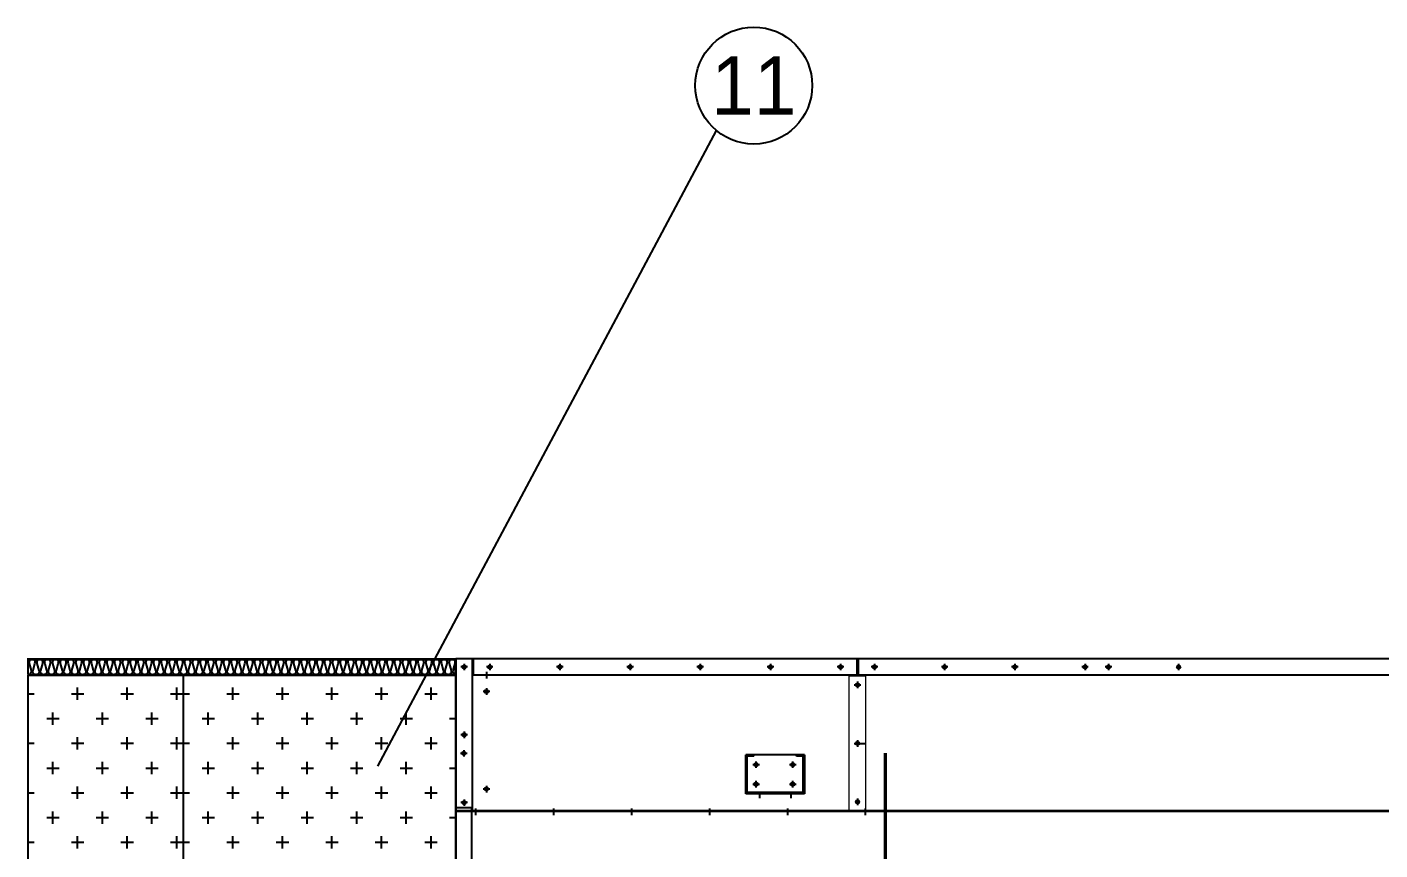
# Model space of a CAD drawing. Header units: millimetres. Extents: x 2458 to 31865, y 2044 to 22839.
# Drawn here: x 12198 to 15668, y 11487 to 13598 of the extents above; entities that cross this region are included whole.
import ezdxf
from ezdxf.enums import TextEntityAlignment as Align

# ---------------------------------------------------------------- set-up
doc = ezdxf.new("R2010")
doc.units = ezdxf.units.MM
doc.linetypes.add('CENTER', pattern=[2, 1.25, -0.25, 0.25, -0.25])
for name, color, linetype in [('center', 1, 'CENTER'), ('SMS', 220, 'Continuous'), ('냉각탑_dim', 1, 'Continuous'), ('냉각탑_text', 3, 'Continuous')]:
    doc.layers.add(name, color=color, linetype=linetype)
doc.styles.add('돋움', font='Dotum.ttf')

# ---------------------------------------------------------------- blocks, each defined once
blk = doc.blocks.new('A$C3FF200C2')
for p, q in [((40, 805), (0, 805)), ((0, 805), (0, 0)), ((40, 805), (40, 0)), ((40, 0), (0, 0))]:
    blk.add_line(p, q)

msp = doc.modelspace()

# ---------------------------------------------------------------- hatches: boundary and pattern name
h = msp.add_hatch()
h.set_pattern_fill('CROSS', color=5, scale=10)
h.set_pattern_definition([(0, (-671011.446, 22873.06), (63.5, 63.5), [31.75, -95.25]), (90, (-670995.57, 22857.19), (-63.5, 63.5), [31.75, -95.25])])
h.paths.add_polyline_path([(12199.9, 11935.3), (12199.9, 8857.3), (12598.3, 8857.3), (12598.3, 11935.3)])
h = msp.add_hatch()
h.set_pattern_fill('CROSS', color=5, scale=10)
h.set_pattern_definition([(0, (-670613.046, 22873.06), (63.5, 63.5), [31.75, -95.25]), (90, (-670597.17, 22857.19), (-63.5, 63.5), [31.75, -95.25])])
h.paths.add_polyline_path([(12598.3, 11935.3), (12598.3, 8857.3), (13298.3, 8857.3), (13298.3, 11935.3)])

# ---------------------------------------------------------------- linework, layer by layer
at = {"ltscale": 500}
for p, q in [((12198.3, 11977.3), (13298.3, 11977.3)), ((12199.9, 11975.7), (13296.7, 11975.7))]:
    msp.add_line(p, q, dxfattribs=at)
for p, q in [((12199.9, 11975.7), (12199.9, 11936.9)), ((13296.7, 11975.7), (13296.7, 11936.9)), ((13296.7, 11975.7), (13296.7, 11936.9)), ((13298.3, 11587.3), (13298.3, 11977.3)), ((13298.3, 11935.3), (13298.3, 11977.3)), ((13340.3, 11977.3), (13298.3, 11977.3)), ((13298.3, 11977.3), (13298.3, 11587.3)), ((15698.3, 11977.3), (13298.3, 11977.3)), ((13298.3, 11977.3), (13298.3, 8777.3)), ((13298.3, 11977.3), (13298.3, 8777.3)), ((13340.3, 11977.3), (13340.3, 11587.3)), ((14327.3, 11977.3), (13342.3, 11977.3)), ((13342.3, 11977.3), (13342.3, 11935.3)), ((15698.3, 11977.3), (14329.3, 11977.3)), ((12199.9, 11936.9), (13298.3, 11936.9)), ((12598.3, 11936.9), (12598.3, 8855.7)), ((12199.9, 11935.3), (13298.3, 11935.3)), ((12199.9, 11935.3), (12199.9, 8777.3)), ((14327.3, 11935.3), (13342.3, 11935.3)), ((15698.3, 11935.3), (14329.3, 11935.3)), ((14042.1, 11730.8), (14042.1, 11630.8)), ((14192.1, 11730.8), (14042.1, 11730.8)), ((14192.1, 11730.8), (14042.1, 11730.8)), ((14042.1, 11630.8), (14042.1, 11730.8)), ((14062.1, 11730.8), (14042.1, 11730.8)), ((14062.1, 11727.6), (14062.1, 11730.8)), ((14126.9, 11730.8), (14084.9, 11730.8)), ((14172.1, 11727.6), (14172.1, 11730.8)), ((14192.1, 11730.8), (14172.1, 11730.8)), ((14192.1, 11730.8), (14192.1, 11630.8)), ((14192.1, 11630.8), (14192.1, 11730.8)), ((14045.3, 11634), (14045.3, 11727.6)), ((14062.1, 11727.6), (14045.3, 11727.6)), ((14188.9, 11727.6), (14172.1, 11727.6)), ((14188.9, 11634), (14188.9, 11727.6)), ((14192.1, 11630.8), (14042.1, 11630.8)), ((14192.1, 11630.8), (14042.1, 11630.8)), ((14192.1, 11630.8), (14042.1, 11630.8)), ((14188.9, 11634), (14045.3, 11634)), ((13298.3, 9292.8), (13298.3, 11598.8)), ((15698.3, 11587.3), (13298.3, 11587.3)), ((13340.3, 11587.3), (13298.3, 11587.3)), ((13340.3, 11587.3), (13298.3, 11587.3)), ((14398.3, 11585.3), (13298.3, 11585.3)), ((15698.3, 11585.3), (14400.3, 11585.3))]:
    msp.add_line(p, q)
at = {"color": 7, "lineweight": 35}
for p, q in [((14327.3, 11977.3), (14327.3, 11935.3)), ((14329.3, 11977.3), (14329.3, 11935.3)), ((14398.3, 11735.3), (14398.3, 9292.8)), ((14400.3, 11735.3), (14400.3, 10118.8))]:
    msp.add_line(p, q, dxfattribs=at)
at = {"color": 7, "lineweight": 15}
for p, q in [((14307.3, 11587.3), (14307.3, 11933.3)), ((14307.3, 11933.3), (14349.3, 11933.3)), ((14349.3, 11585.3), (14349.3, 11935.3))]:
    msp.add_line(p, q, dxfattribs=at)
for centre, radius in [((13319.3, 11956.3), 4.5), ((13319.3, 11956.3), 3), ((13384.8, 11956.3), 4.5), ((13384.8, 11956.3), 3), ((13564.8, 11956.3), 4.5), ((13564.8, 11956.3), 3), ((13744.8, 11956.3), 4.5), ((13744.8, 11956.3), 3), ((13924.8, 11956.3), 4.5), ((13924.8, 11956.3), 3), ((14104.8, 11956.3), 4.5), ((14104.8, 11956.3), 3), ((14284.8, 11956.3), 4.5), ((14284.8, 11956.3), 3), ((14371.8, 11956.3), 4.5), ((14371.8, 11956.3), 3), ((14551.8, 11956.3), 4.5), ((14551.8, 11956.3), 3), ((14731.8, 11956.3), 4.5), ((14731.8, 11956.3), 3), ((14911.8, 11956.3), 4.5), ((14911.8, 11956.3), 3), ((14971.8, 11956.3), 4.5), ((14971.8, 11956.3), 3), ((15151.8, 11956.3), 4.5), ((15151.8, 11956.3), 3), ((14328.3, 11910.3), 4.5), ((14328.3, 11910.3), 4.5), ((14328.3, 11910.3), 3), ((13376.3, 11893.3), 4.5), ((13376.3, 11893.3), 3), ((13319.3, 11782.3), 4.5), ((13319.3, 11782.3), 3), ((14328.3, 11760.3), 4.5), ((14328.3, 11760.3), 4.5), ((13318.3, 11734.8), 4.5), ((13318.3, 11734.8), 3), ((14328.3, 11760.3), 3), ((14068.1, 11705.8), 4.5), ((14068.1, 11705.8), 4.5), ((14068.1, 11705.8), 4.5), ((14068.1, 11705.8), 4.5), ((14068.1, 11705.8), 3), ((14068.1, 11705.8), 3), ((14162.1, 11705.8), 4.5), ((14162.1, 11705.8), 4.5), ((14162.1, 11705.8), 4.5), ((14162.1, 11705.8), 4.5), ((14162.1, 11705.8), 3), ((14162.1, 11705.8), 3), ((14068.1, 11655.8), 4.5), ((14068.1, 11655.8), 4.5), ((14068.1, 11655.8), 4.5), ((14068.1, 11655.8), 4.5), ((14162.1, 11655.8), 4.5), ((14162.1, 11655.8), 4.5), ((14162.1, 11655.8), 4.5), ((14162.1, 11655.8), 4.5), ((13376.3, 11643.3), 4.5), ((13376.3, 11643.3), 3), ((14068.1, 11655.8), 3), ((14068.1, 11655.8), 3), ((14162.1, 11655.8), 3), ((14162.1, 11655.8), 3), ((13319.3, 11608.3), 4.5), ((13319.3, 11608.3), 3), ((14328.3, 11610.3), 4.5), ((14328.3, 11610.3), 4.5), ((14328.3, 11610.3), 3)]:
    msp.add_circle(centre, radius)
at = {"layer": 'center'}
for p, q in [((13327.8, 11956.3), (13310.8, 11956.3)), ((13319.3, 11964.8), (13319.3, 11947.8)), ((13393.3, 11956.3), (13376.3, 11956.3)), ((13376.3, 11943.8), (13376.3, 11926.8)), ((13384.8, 11964.8), (13384.8, 11947.8)), ((13573.3, 11956.3), (13556.3, 11956.3)), ((13564.8, 11964.8), (13564.8, 11947.8)), ((13753.3, 11956.3), (13736.3, 11956.3)), ((13744.8, 11964.8), (13744.8, 11947.8)), ((13933.3, 11956.3), (13916.3, 11956.3)), ((13924.8, 11964.8), (13924.8, 11947.8)), ((14113.3, 11956.3), (14096.3, 11956.3)), ((14104.8, 11964.8), (14104.8, 11947.8)), ((14293.3, 11956.3), (14276.3, 11956.3)), ((14284.8, 11964.8), (14284.8, 11947.8)), ((14380.3, 11956.3), (14363.3, 11956.3)), ((14371.8, 11964.8), (14371.8, 11947.8)), ((14560.3, 11956.3), (14543.3, 11956.3)), ((14551.8, 11964.8), (14551.8, 11947.8)), ((14740.3, 11956.3), (14723.3, 11956.3)), ((14731.8, 11964.8), (14731.8, 11947.8)), ((14920.3, 11956.3), (14903.3, 11956.3)), ((14911.8, 11964.8), (14911.8, 11947.8)), ((14980.3, 11956.3), (14963.3, 11956.3)), ((14971.8, 11964.8), (14971.8, 11947.8)), ((15151.8, 11964.8), (15151.8, 11947.8)), ((14319.8, 11910.3), (14336.8, 11910.3)), ((14328.3, 11918.8), (14328.3, 11901.8)), ((13384.8, 11893.3), (13367.8, 11893.3)), ((13376.3, 11901.8), (13376.3, 11884.8)), ((13327.8, 11782.3), (13310.8, 11782.3)), ((13319.3, 11790.8), (13319.3, 11773.8)), ((14328.3, 11768.8), (14328.3, 11751.8)), ((13326.8, 11734.8), (13309.8, 11734.8)), ((13318.3, 11743.3), (13318.3, 11726.3)), ((14319.8, 11760.3), (14349.3, 11760.3)), ((14059.6, 11705.8), (14076.6, 11705.8)), ((14059.6, 11705.8), (14076.6, 11705.8)), ((14068.1, 11697.3), (14068.1, 11714.3)), ((14068.1, 11697.3), (14068.1, 11714.3)), ((14153.6, 11705.8), (14170.6, 11705.8)), ((14153.6, 11705.8), (14170.6, 11705.8)), ((14162.1, 11697.3), (14162.1, 11714.3)), ((14162.1, 11697.3), (14162.1, 11714.3)), ((14068.1, 11647.3), (14068.1, 11664.3)), ((14068.1, 11647.3), (14068.1, 11664.3)), ((14162.1, 11647.3), (14162.1, 11664.3)), ((14162.1, 11647.3), (14162.1, 11664.3)), ((13384.8, 11643.3), (13367.8, 11643.3)), ((13376.3, 11651.8), (13376.3, 11634.8)), ((14059.6, 11655.8), (14076.6, 11655.8)), ((14059.6, 11655.8), (14076.6, 11655.8)), ((14077.1, 11637.2), (14077.1, 11620.2)), ((14153.6, 11655.8), (14170.6, 11655.8)), ((14153.6, 11655.8), (14170.6, 11655.8)), ((14157.1, 11637.2), (14157.1, 11620.2)), ((13327.8, 11608.3), (13310.8, 11608.3)), ((13319.3, 11616.8), (13319.3, 11599.8)), ((13348.3, 11593.3), (13348.3, 11576.3)), ((13548.3, 11593.3), (13548.3, 11576.3)), ((13748.3, 11593.3), (13748.3, 11576.3)), ((13948.3, 11593.3), (13948.3, 11576.3)), ((14148.3, 11593.3), (14148.3, 11576.3)), ((14328.3, 11618.8), (14328.3, 11601.8)), ((14348.3, 11593.3), (14348.3, 11576.3))]:
    msp.add_line(p, q, dxfattribs=at)
at = {"layer": 'SMS', "color": 5, "elevation": 0}
for points in [[(12677.2, 11936.9, -0.420076), (12672.5, 11947.2), (12677.4, 11965.5, 1.449198), (12662.5, 11965.5), (12667.4, 11947.2, -0.524856), (12660, 11936.4, -0.524856), (12652.5, 11947.2), (12657.5, 11965.5, 1.449198), (12642.5, 11965.5), (12647.5, 11947.2, -0.524856), (12640, 11936.4, -0.524856), (12632.6, 11947.2), (12637.5, 11965.5, 1.449198), (12622.6, 11965.5), (12627.5, 11947.2, -0.524856), (12620.1, 11936.4, -0.524856), (12612.6, 11947.2), (12617.6, 11965.5, 1.449198), (12602.6, 11965.5), (12607.6, 11947.2, -0.524856), (12600.1, 11936.4, -0.524856), (12592.7, 11947.2), (12597.6, 11965.5, 1.449198), (12582.7, 11965.5), (12587.6, 11947.2, -0.524856), (12580.2, 11936.4, -0.524856), (12572.7, 11947.2), (12577.7, 11965.5, 1.449198), (12562.7, 11965.5), (12567.7, 11947.2, -0.524856), (12560.2, 11936.4, -0.524856), (12552.8, 11947.2), (12557.7, 11965.5, 1.449198), (12542.8, 11965.5), (12547.7, 11947.2, -0.524856), (12540.3, 11936.4, -0.524856), (12532.8, 11947.2), (12537.8, 11965.5, 1.449198), (12522.8, 11965.5), (12527.8, 11947.2, -0.524856), (12520.3, 11936.4, -0.524856), (12512.9, 11947.2), (12517.8, 11965.5, 1.449198), (12502.9, 11965.5), (12507.8, 11947.2, -0.524856), (12500.4, 11936.4, -0.524856), (12492.9, 11947.2), (12497.9, 11965.5, 1.449198), (12482.9, 11965.5), (12487.9, 11947.2, -0.524856), (12480.4, 11936.4, -0.524856), (12473, 11947.2), (12477.9, 11965.5, 1.449198), (12463, 11965.5), (12467.9, 11947.2, -0.524856), (12460.5, 11936.4, -0.524856), (12453, 11947.2), (12458, 11965.5, 1.449198), (12443, 11965.5), (12448, 11947.2, -0.524856), (12440.5, 11936.4, -0.524856), (12433.1, 11947.2), (12438, 11965.5, 1.449198), (12423.1, 11965.5), (12428, 11947.2, -0.524856), (12420.6, 11936.4, -0.524856), (12413.1, 11947.2), (12418.1, 11965.5, 1.449198), (12403.1, 11965.5), (12408.1, 11947.2, -0.524856), (12400.6, 11936.4, -0.524856), (12393.2, 11947.2), (12398.1, 11965.5, 1.449198), (12383.2, 11965.5), (12388.1, 11947.2, -0.524856), (12380.7, 11936.4, -0.524856), (12373.2, 11947.2), (12378.2, 11965.5, 1.449198), (12363.2, 11965.5), (12368.2, 11947.2, -0.524856), (12360.7, 11936.4, -0.524856), (12353.3, 11947.2), (12358.2, 11965.5, 1.449198), (12343.3, 11965.5), (12348.2, 11947.2, -0.524856), (12340.8, 11936.4, -0.524856), (12333.3, 11947.2), (12338.3, 11965.5, 1.449198), (12323.3, 11965.5), (12328.3, 11947.2, -0.524856), (12320.8, 11936.4, -0.524856), (12313.4, 11947.2), (12318.3, 11965.5, 1.449198), (12303.4, 11965.5), (12308.3, 11947.2, -0.524856), (12300.9, 11936.4, -0.524856), (12293.4, 11947.2), (12298.4, 11965.5, 1.449198), (12283.4, 11965.5), (12288.4, 11947.2, -0.524856), (12280.9, 11936.4, -0.524856), (12273.5, 11947.2), (12278.4, 11965.5, 1.449198), (12263.5, 11965.5), (12268.4, 11947.2, -0.524856), (12261, 11936.4, -0.524856), (12253.5, 11947.2), (12258.5, 11965.5, 1.449198), (12243.5, 11965.5), (12248.5, 11947.2, -0.524856), (12241, 11936.4, -0.524856), (12233.6, 11947.2), (12238.5, 11965.5, 1.449198), (12223.6, 11965.5), (12228.5, 11947.2, -0.524856), (12221.1, 11936.4, -0.524856), (12213.6, 11947.2), (12218.6, 11965.5, 1.449198), (12203.6, 11965.5), (12208.6, 11947.2, -0.420076), (12203.8, 11936.9, -0.420076)], [(13098.3, 11936.4, -0.500631), (13091.4, 11947.2), (13096.4, 11965.5, 1.449198), (13081.4, 11965.5), (13086.4, 11947.2, -0.524856), (13078.9, 11936.4, -0.524856), (13071.5, 11947.2), (13076.4, 11965.5, 1.449198), (13061.5, 11965.5), (13066.4, 11947.2, -0.524856), (13059, 11936.4, -0.524856), (13051.5, 11947.2), (13056.5, 11965.5, 1.449198), (13041.5, 11965.5), (13046.5, 11947.2, -0.524856), (13039, 11936.4, -0.524856), (13031.6, 11947.2), (13036.5, 11965.5, 1.449198), (13021.6, 11965.5), (13026.5, 11947.2, -0.524856), (13019.1, 11936.4, -0.524856), (13011.6, 11947.2), (13016.6, 11965.5, 1.449198), (13001.6, 11965.5), (13006.6, 11947.2, -0.524856), (12999.1, 11936.4, -0.524856), (12991.7, 11947.2), (12996.6, 11965.5, 1.449198), (12981.7, 11965.5), (12986.6, 11947.2, -0.524856), (12979.2, 11936.4, -0.524856), (12971.7, 11947.2), (12976.7, 11965.5, 1.449198), (12961.7, 11965.5), (12966.7, 11947.2, -0.524856), (12959.2, 11936.4, -0.524856), (12951.8, 11947.2), (12956.7, 11965.5, 1.449198), (12941.8, 11965.5), (12946.7, 11947.2, -0.524856), (12939.3, 11936.4, -0.524856), (12931.8, 11947.2), (12936.8, 11965.5, 1.449198), (12921.8, 11965.5), (12926.8, 11947.2, -0.524856), (12919.3, 11936.4, -0.524856), (12911.9, 11947.2), (12916.8, 11965.5, 1.449198), (12901.9, 11965.5), (12906.8, 11947.2, -0.524856), (12899.4, 11936.4, -0.524856), (12891.9, 11947.2), (12896.9, 11965.5, 1.449198), (12881.9, 11965.5), (12886.9, 11947.2, -0.524856), (12879.4, 11936.4, -0.524856), (12872, 11947.2), (12876.9, 11965.5, 1.449198), (12862, 11965.5), (12866.9, 11947.2, -0.524856), (12859.5, 11936.4, -0.524856), (12852, 11947.2), (12857, 11965.5, 1.449198), (12842, 11965.5), (12847, 11947.2, -0.524856), (12839.5, 11936.4, -0.524856), (12832.1, 11947.2), (12837, 11965.5, 1.449198), (12822.1, 11965.5), (12827, 11947.2, -0.524856), (12819.6, 11936.4, -0.524856), (12812.1, 11947.2), (12817.1, 11965.5, 1.449198), (12802.1, 11965.5), (12807.1, 11947.2, -0.524856), (12799.6, 11936.4, -0.524856), (12792.2, 11947.2), (12797.1, 11965.5, 1.449198), (12782.2, 11965.5), (12787.1, 11947.2, -0.524856), (12779.7, 11936.4, -0.524856), (12772.2, 11947.2), (12777.2, 11965.5, 1.449198), (12762.2, 11965.5), (12767.2, 11947.2, -0.524856), (12759.7, 11936.4, -0.524856), (12752.3, 11947.2), (12757.2, 11965.5, 1.449198), (12742.3, 11965.5), (12747.2, 11947.2, -0.524856), (12739.8, 11936.4, -0.524856), (12732.3, 11947.2), (12737.3, 11965.5, 1.449198), (12722.3, 11965.5), (12727.3, 11947.2, -0.524856), (12719.8, 11936.4, -0.524856), (12712.4, 11947.2), (12717.3, 11965.5, 1.449198), (12702.4, 11965.5), (12707.3, 11947.2, -0.524856), (12699.9, 11936.4, -0.524856), (12692.4, 11947.2), (12697.4, 11965.5, 1.449198), (12682.4, 11965.5), (12687.4, 11947.2, -0.524856), (12679.9, 11936.4, -0.524856), (12672.5, 11947.2), (12677.4, 11965.5, 1.449198), (12662.5, 11965.5), (12667.4, 11947.2, -0.524856), (12660, 11936.4, -0.417249), (12652, 11944.5)], [(13295.7, 11936.9, -0.420076), (13290.9, 11947.2), (13295.9, 11965.5, 1.449198), (13280.9, 11965.5), (13285.9, 11947.2, -0.524856), (13278.4, 11936.4, -0.524856), (13271, 11947.2), (13275.9, 11965.5, 1.449198), (13261, 11965.5), (13265.9, 11947.2, -0.524856), (13258.5, 11936.4, -0.524856), (13251, 11947.2), (13256, 11965.5, 1.449198), (13241, 11965.5), (13246, 11947.2, -0.524856), (13238.5, 11936.4, -0.524856), (13231.1, 11947.2), (13236, 11965.5, 1.449198), (13221.1, 11965.5), (13226, 11947.2, -0.524856), (13218.6, 11936.4, -0.524856), (13211.1, 11947.2), (13216.1, 11965.5, 1.449198), (13201.1, 11965.5), (13206.1, 11947.2, -0.524856), (13198.6, 11936.4, -0.524856), (13191.2, 11947.2), (13196.1, 11965.5, 1.449198), (13181.2, 11965.5), (13186.1, 11947.2, -0.524856), (13178.7, 11936.4, -0.524856), (13171.2, 11947.2), (13176.2, 11965.5, 1.449198), (13161.2, 11965.5), (13166.2, 11947.2, -0.524856), (13158.7, 11936.4, -0.524856), (13151.3, 11947.2), (13156.2, 11965.5, 1.449198), (13141.3, 11965.5), (13146.2, 11947.2, -0.524856), (13138.8, 11936.4, -0.524856), (13131.3, 11947.2), (13136.3, 11965.5, 1.449198), (13121.3, 11965.5), (13126.3, 11947.2, -0.524856), (13118.8, 11936.4, -0.524856), (13111.4, 11947.2), (13116.3, 11965.5, 1.449198), (13101.4, 11965.5), (13106.3, 11947.2, -0.524856), (13098.9, 11936.4, -0.524856), (13091.4, 11947.2), (13096.4, 11965.5, 1.449198), (13081.4, 11965.5), (13086.4, 11947.2, -0.524856), (13078.9, 11936.4, -0.417249), (13070.9, 11944.5)]]:
    msp.add_lwpolyline(points, format="xyb", dxfattribs=at)
at = {"layer": '냉각탑_dim', "linetype": 'ByBlock', "lineweight": -2}
msp.add_lwpolyline([(13097.6, 11701.6), (13966.3, 13332.6)], dxfattribs=at)
msp.add_circle((14062.3, 13447.8), 150, dxfattribs=at)

# ---------------------------------------------------------------- block references
msp.add_blockref('A$C3FF200C2', (13298.3, 10789.8))

# ---------------------------------------------------------------- texts
at = {"layer": '냉각탑_text', "style": '돋움'}
msp.add_text('11', height=150, dxfattribs=at).set_placement((14062.3, 13447.8), align=Align.MIDDLE_CENTER)

doc.saveas('drawing.dxf')
